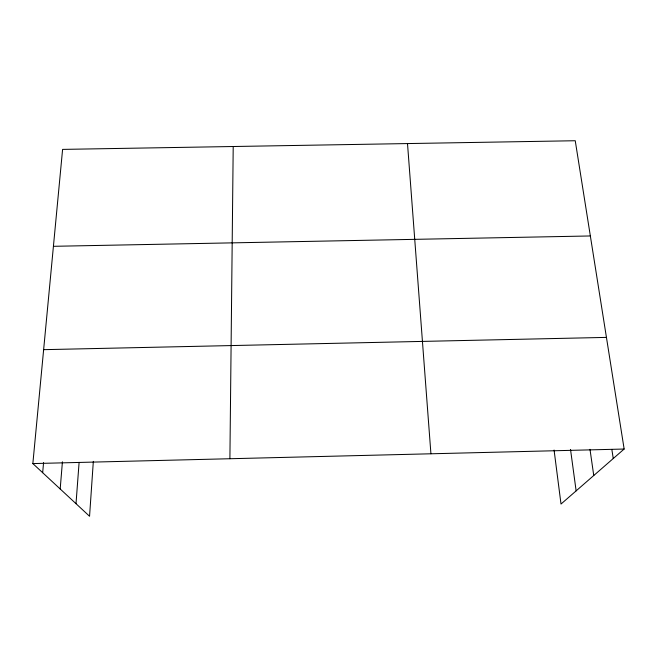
<?xml version="1.0" encoding="UTF-8"?>
<svg xmlns="http://www.w3.org/2000/svg" width="657" height="657" viewBox="0 0 657 657"><rect width="100%" height="100%" fill="white"/><g stroke="black" fill="none" stroke-linecap="round" stroke-linejoin="round"><path stroke-width="0.99" d="M229.901 458.726L233.21 146.511M93.335 461.37L89.557 516.262L32.85 463.579L62.596 149.394L575.245 140.738L624.15 449.035L561.012 504.042L554.073 450.045M76.007 503.673L79.103 462.38M60.189 488.98L62.423 461.805M42.664 472.695L43.576 462.585M32.85 463.579L624.15 449.035M43.633 349.664L606.436 337.394M53.422 246.309L590.347 235.962M611.856 449.454L613.252 458.529M589.986 449.339L593.756 475.512M570.522 449.462L576.132 490.869M407.504 143.571L430.926 453.782"/></g></svg>
